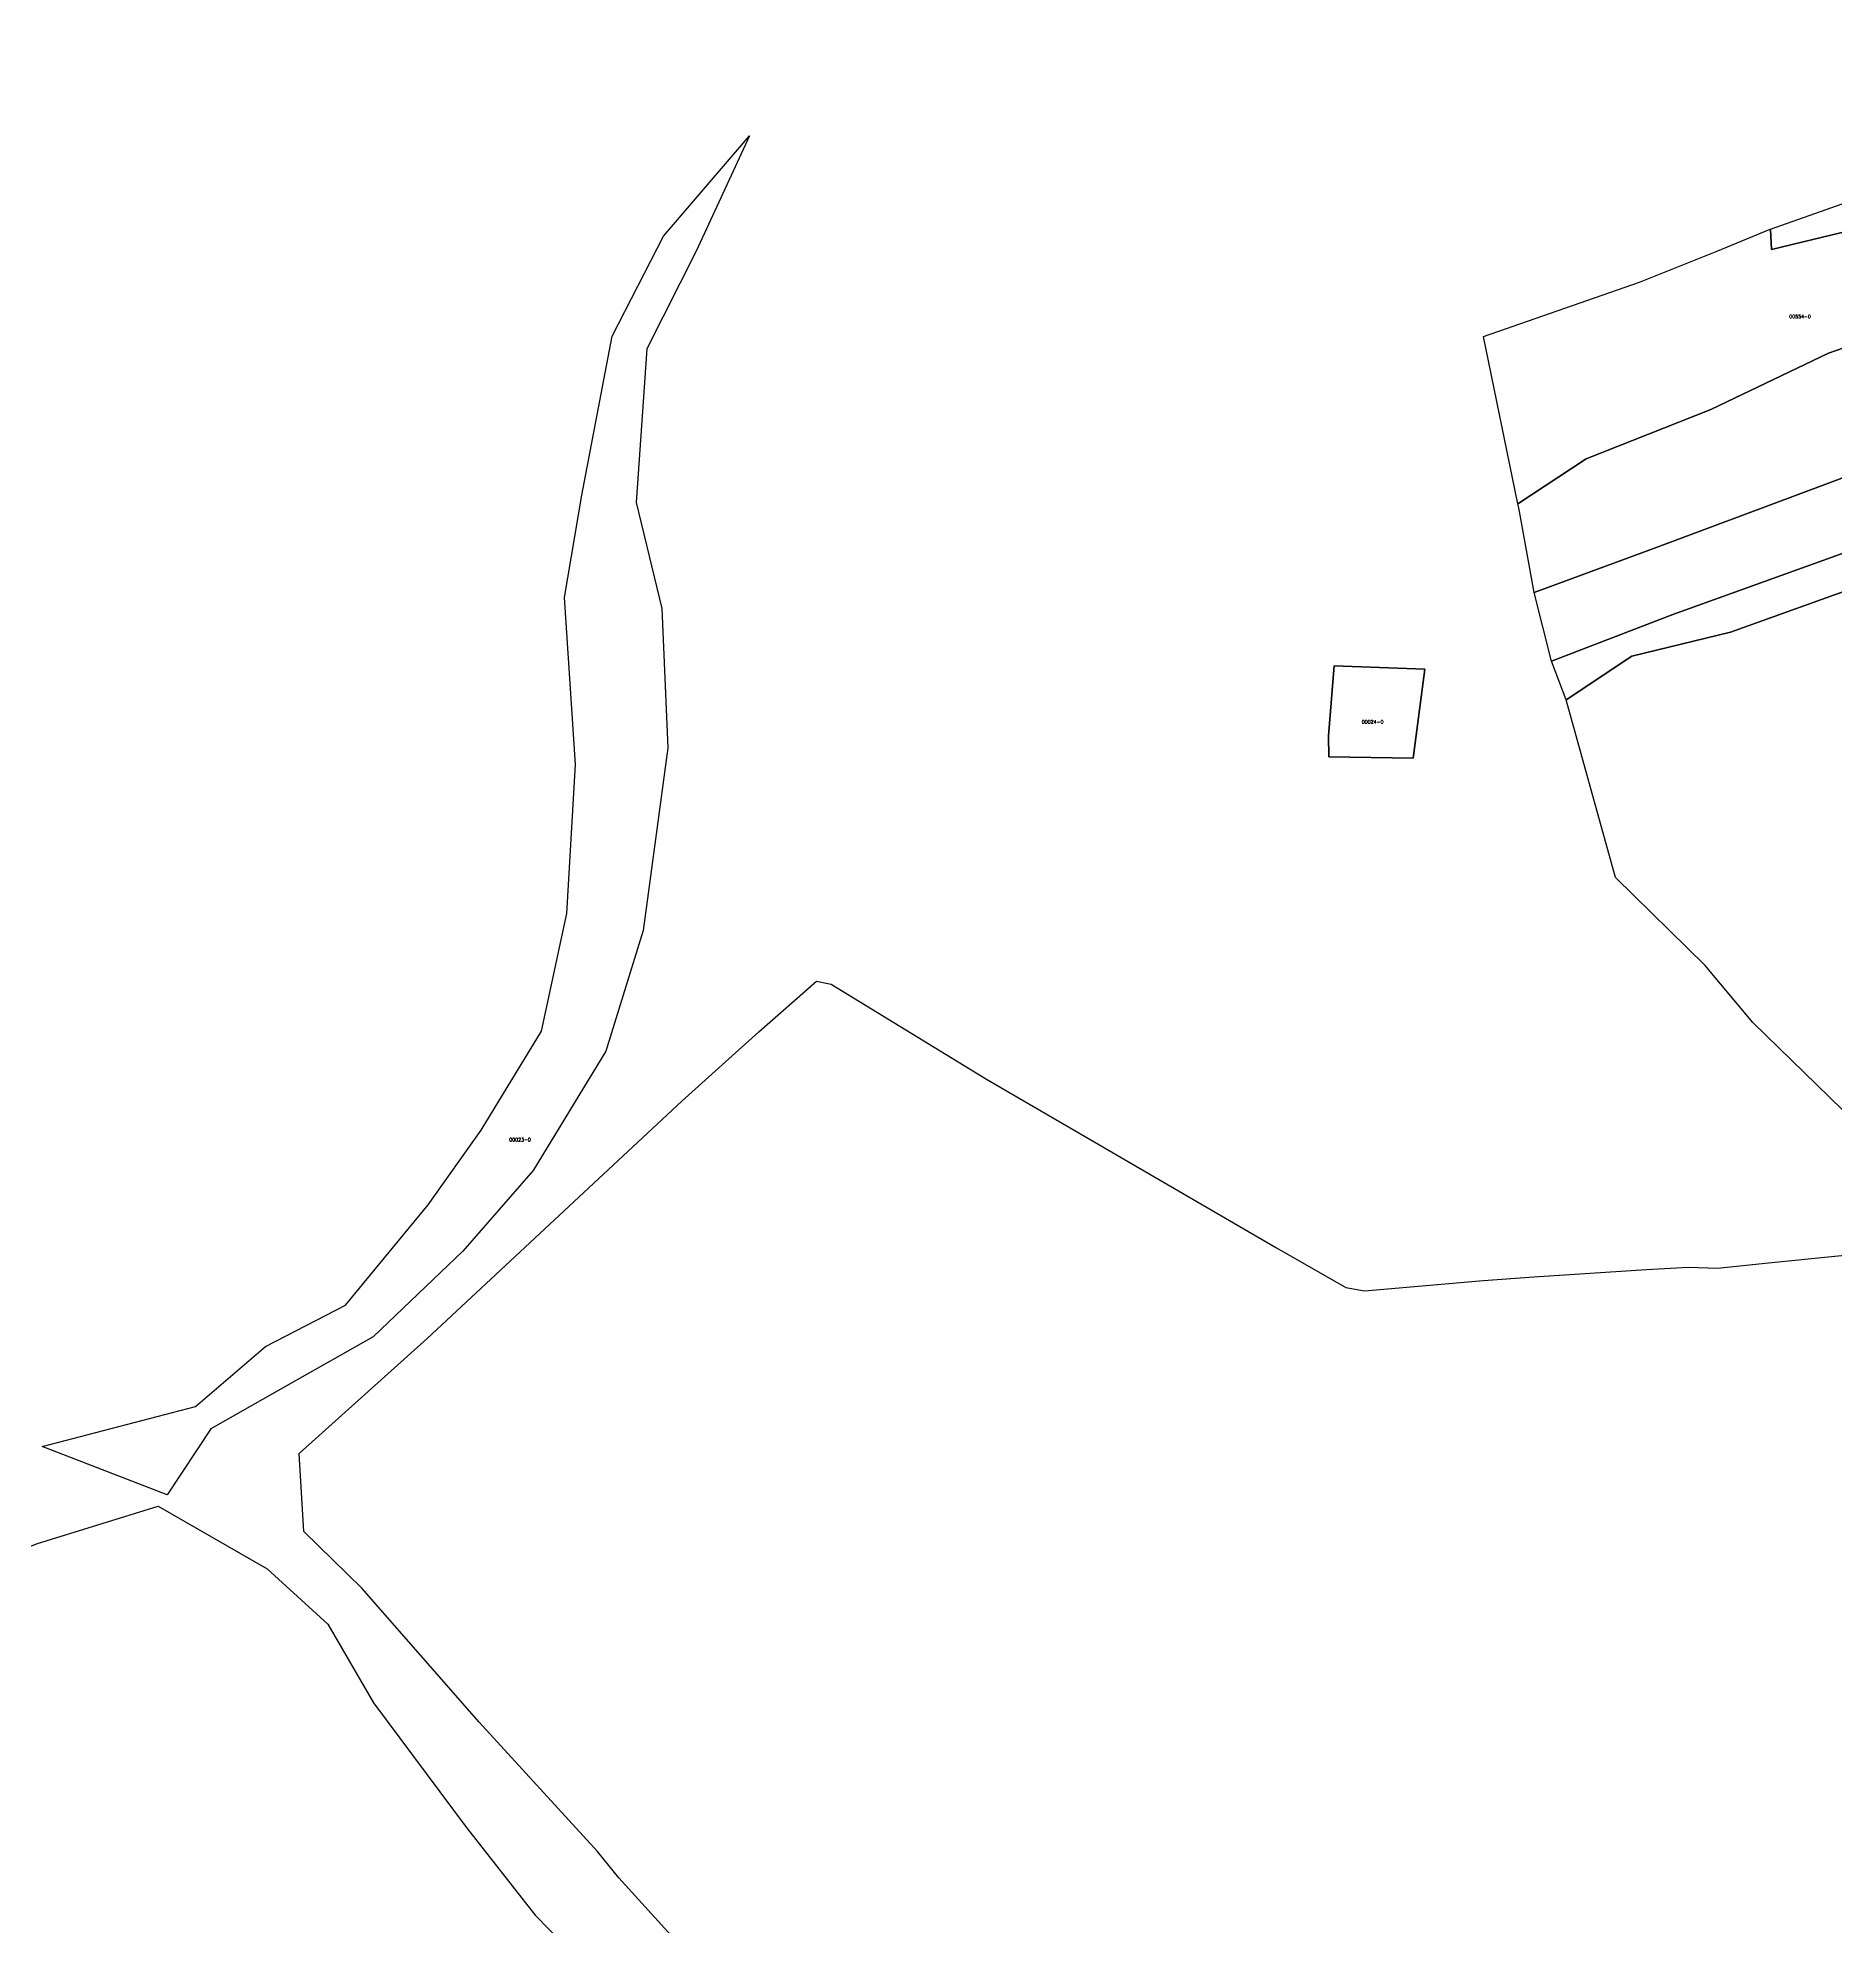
# Model space of a CAD drawing. Header units: metres. Extents: x 7423707 to 7427500, y 4706661 to 4708784.
# Drawn here: x 7424116 to 7424634, y 4707501 to 4708046 of the extents above; entities that cross this region are included whole.
import ezdxf

# ---------------------------------------------------------------- set-up
doc = ezdxf.new("R2010")
doc.units = ezdxf.units.M
doc.layers.add('Numrat_Parcelave', color=7, linetype='Continuous')
doc.layers.add('Parcelat_kadastrale2021', color=7, linetype='Continuous')
doc.styles.get("Standard").update_dxf_attribs({"font": 'simplex.shx'})

msp = doc.modelspace()

# ---------------------------------------------------------------- linework, layer by layer
at = {"layer": 'Parcelat_kadastrale2021'}
for points in [[(7424772.97, 4708045.8), (7424785.21, 4708011.34), (7424750.09, 4707996.76), (7424716.18, 4707983.96), (7424672.11, 4707968.72), (7424632.3, 4707954.92), (7424598.38, 4707938.66), (7424562.47, 4707924.46), (7424542.77, 4707911.48), (7424532.86, 4707959.67), (7424577.84, 4707975.31), (7424600.45, 4707984.38), (7424615.47, 4707990.63), (7424615.58, 4707990.67), (7424615.84, 4707984.74), (7424676.36, 4707999.37), (7424729.41, 4708022.35), (7424720.88, 4708027.84)], [(7424615.58, 4707990.67), (7424679.5, 4708013.22), (7424720.88, 4708027.84), (7424729.41, 4708022.35), (7424676.36, 4707999.37), (7424615.84, 4707984.74)], [(7424153.39, 4707625.77), (7424117.43, 4707639.77), (7424161.58, 4707651.28), (7424181.77, 4707668.55), (7424204.86, 4707680.46), (7424228.68, 4707709.35), (7424243.9, 4707730.87), (7424261.3, 4707759.45), (7424268.64, 4707793.39), (7424271.12, 4707836.34), (7424267.92, 4707884.49), (7424272.99, 4707913.99), (7424281.69, 4707959.77), (7424296.49, 4707988.64), (7424321.32, 4708017.53), (7424305.94, 4707984.27), (7424291.66, 4707956.12), (7424288.6, 4707911.87), (7424296.04, 4707881.25), (7424297.7, 4707841.09), (7424290.66, 4707788.46), (7424279.89, 4707753.71), (7424258.89, 4707719.25), (7424238.69, 4707696.05), (7424212.8, 4707671.3), (7424188.69, 4707657.65), (7424166.01, 4707644.81)], [(7424785.21, 4708011.34), (7424797.95, 4707977.17), (7424771.24, 4707966.52), (7424733.03, 4707952.69), (7424665.78, 4707929.92), (7424582.12, 4707898.65), (7424547.48, 4707885.92), (7424543.02, 4707910.27), (7424542.77, 4707911.48), (7424562.47, 4707924.46), (7424598.38, 4707938.66), (7424632.3, 4707954.92), (7424672.11, 4707968.72), (7424716.18, 4707983.96), (7424750.09, 4707996.76)], [(7424797.95, 4707977.17), (7424804.55, 4707959.15), (7424777.72, 4707948.23), (7424739.91, 4707935.21), (7424676.19, 4707911.46), (7424645.08, 4707900.27), (7424587.4, 4707879.55), (7424552.48, 4707866.14), (7424547.48, 4707885.92), (7424582.12, 4707898.65), (7424665.78, 4707929.92), (7424733.03, 4707952.69), (7424771.24, 4707966.52)], [(7424804.55, 4707959.15), (7424810.19, 4707945.8), (7424781.78, 4707936.62), (7424745.61, 4707924.22), (7424680.38, 4707901.89), (7424604.08, 4707874.5), (7424575.62, 4707867.58), (7424556.73, 4707854.97), (7424556.72, 4707855), (7424552.48, 4707866.14), (7424587.4, 4707879.55), (7424645.08, 4707900.27), (7424676.19, 4707911.46), (7424739.91, 4707935.21), (7424777.72, 4707948.23)], [(7424516, 4707863.81), (7424512.55, 4707838.17), (7424488.3, 4707838.48), (7424488.19, 4707844.6), (7424489.85, 4707864.72)]]:
    msp.add_lwpolyline(points, close=True, dxfattribs=at)
for points in [[(7424643.7, 4707729.56), (7424610.48, 4707761.97), (7424596.78, 4707778.37), (7424570.9, 4707803.77), (7424556.73, 4707854.97), (7424575.62, 4707867.58), (7424604.08, 4707874.5), (7424680.38, 4707901.89)], [(7424512.55, 4707838.17), (7424516, 4707863.81), (7424489.85, 4707864.72), (7424488.19, 4707844.6), (7424488.3, 4707838.48), (7424512.55, 4707838.17)], [(7424343.96, 4707448.92), (7424283.61, 4707515.44), (7424277.47, 4707522.97), (7424243.33, 4707560.23), (7424209.5, 4707598.85), (7424192.86, 4707615.22), (7424191.47, 4707637.68), (7424228.37, 4707670.9), (7424301.73, 4707739.23), (7424324.01, 4707759.27), (7424340.56, 4707773.85), (7424344.79, 4707773), (7424389.59, 4707745.66), (7424473.22, 4707696.96), (7424493.14, 4707685.52), (7424498.56, 4707684.59), (7424532.84, 4707687.54), (7424547.39, 4707688.62), (7424579.86, 4707690.79), (7424591.93, 4707691.41), (7424600.28, 4707691.1), (7424614.98, 4707692.65), (7424673.35, 4707698.51)], [(7423804.07, 4707489.87), (7423775.71, 4707504.38), (7423758.51, 4707510.39), (7423728.03, 4707509.75), (7423753.53, 4707515.77), (7423791.57, 4707519.9), (7423817.86, 4707515.54), (7423845.64, 4707511.19), (7423892.69, 4707505.38), (7423936.98, 4707511.59), (7423973.2, 4707525.46), (7423993.51, 4707541.43), (7424029.33, 4707565.85), (7424060.36, 4707585.51), (7424085.24, 4707599.81), (7424116.07, 4707611.81), (7424150.82, 4707622.51), (7424182.28, 4707604.49), (7424199.69, 4707588.52), (7424212.9, 4707565.84), (7424239.64, 4707529.96), (7424259.54, 4707504.66), (7424283.94, 4707479.66)]]:
    msp.add_lwpolyline(points, dxfattribs=at)

# ---------------------------------------------------------------- texts
at = {"layer": 'Numrat_Parcelave'}
for s, p in [('00554-0', (7424620.98, 4707964.95)), ('00024-0', (7424497.77, 4707848.12)), ('00023-0', (7424252, 4707727.68))]:
    msp.add_text(s, height=1, dxfattribs=at).set_placement(p)

doc.saveas('drawing.dxf')
